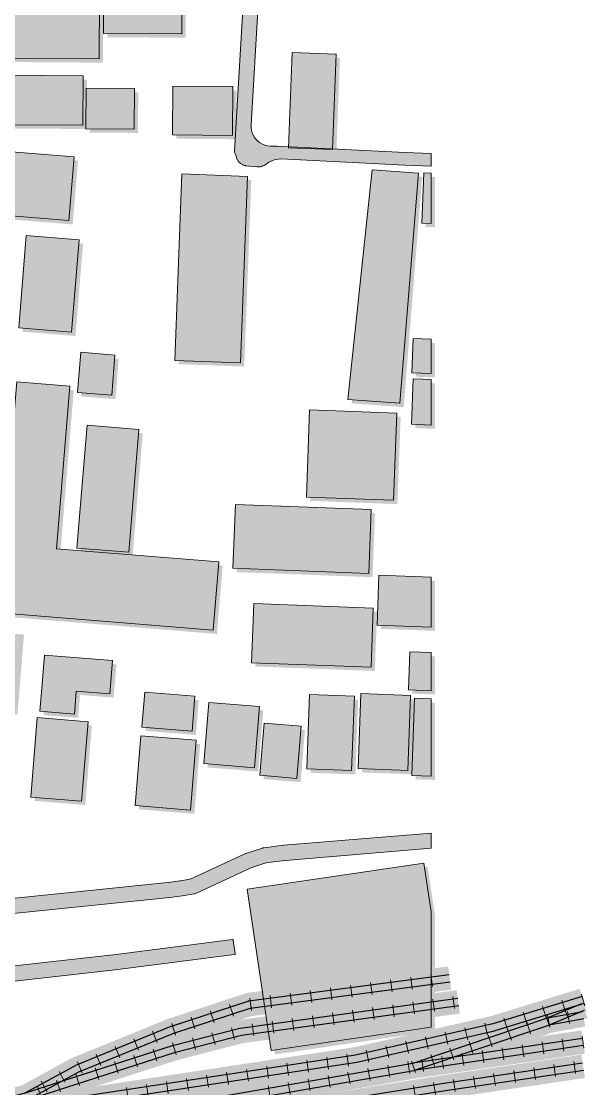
# Model space of a CAD drawing. Header units: metres. Extents: x 305909 to 307171, y 9156037 to 9156671.
# Drawn here: x 307059.1 to 307170.9, y 9156191.3 to 9156402 of the extents above; entities that cross this region are included whole.
import ezdxf

# ---------------------------------------------------------------- set-up
doc = ezdxf.new("R2010")
doc.units = ezdxf.units.M
for name, color, linetype, lineweight, true_color in [('B-BAYANGAN', 7, 'Continuous', 0, 0x76786c), ('J-PERKERASAN_JALAN', 7, 'Continuous', 9, 0x989896), ('K-BANGUNAN_LUAR_TAPAK', 7, 'Continuous', 9, 0xdedede), ('K-REL_BALAS', 7, 'Continuous', 0, 0xb0a89c), ('K-REL_BANTALAN', 7, 'Continuous', 9, 0x5a5a5a), ('K-REL_KA', 7, 'Continuous', 25, 0x282828)]:
    doc.layers.add(name, color=color, linetype=linetype, lineweight=lineweight, true_color=true_color)

msp = doc.modelspace()

# ---------------------------------------------------------------- hatches: boundary and pattern name
at = {"layer": 'B-BAYANGAN', "true_color": 0x76786c}
h = msp.add_hatch(color=8, dxfattribs=at)
h.dxf.hatch_style = 1
h.paths.add_polyline_path([(307091.6, 9156410.82), (307091.52, 9156398.79), (307076.07, 9156398.89), (307076.15, 9156410.92), (307091.6, 9156410.82)])
h = msp.add_hatch(color=8, dxfattribs=at)
h.dxf.hatch_style = 1
h.paths.add_polyline_path([(307075.28, 9156406.1), (307075.18, 9156393.87), (307057.44, 9156393.99), (307057.52, 9156406.22), (307075.28, 9156406.1)])
h = msp.add_hatch(color=8, dxfattribs=at)
h.dxf.hatch_style = 1
h.paths.add_polyline_path([(307121.99, 9156394.81), (307121.28, 9156375.98), (307112.57, 9156376.3), (307113.28, 9156395.13), (307121.99, 9156394.81)])
h = msp.add_hatch(color=8, dxfattribs=at)
h.dxf.hatch_style = 1
h.paths.add_polyline_path([(307072.05, 9156390.54), (307071.98, 9156380.77), (307056.93, 9156380.87), (307057, 9156390.63), (307072.05, 9156390.54)])
h = msp.add_hatch(color=8, dxfattribs=at)
h.dxf.hatch_style = 1
h.paths.add_polyline_path([(307101.58, 9156388.41), (307101.52, 9156378.75), (307089.72, 9156378.84), (307089.78, 9156388.48), (307101.58, 9156388.41)])
h = msp.add_hatch(color=8, dxfattribs=at)
h.dxf.hatch_style = 1
h.paths.add_polyline_path([(307082.18, 9156387.99), (307082.12, 9156380), (307072.57, 9156380.06), (307072.62, 9156388.05), (307082.18, 9156387.99)])
h = msp.add_hatch(color=8, dxfattribs=at)
h.dxf.hatch_style = 1
h.paths.add_polyline_path([(307058.93, 9156330.07), (307069.45, 9156329.22), (307066.8, 9156297.14), (307098.84, 9156294.54), (307097.72, 9156281.06), (307043.42, 9156285.48), (307043.73, 9156289.21), (307036.81, 9156289.78), (307043.98, 9156376.66), (307070.28, 9156374.52), (307069.24, 9156361.92), (307052.09, 9156363.31), (307046.76, 9156298.78), (307056.29, 9156298.01), (307058.93, 9156330.07)])
h = msp.add_hatch(color=8, dxfattribs=at)
h.dxf.hatch_style = 1
h.paths.add_polyline_path([(307138.23, 9156371.32), (307134.58, 9156325.85), (307124.3, 9156326.59), (307129.08, 9156371.94), (307138.23, 9156371.32)])
h = msp.add_hatch(color=8, dxfattribs=at)
h.dxf.hatch_style = 1
h.paths.add_polyline_path([(307104.5, 9156370.67), (307103.1, 9156333.86), (307090.17, 9156334.33), (307091.56, 9156371.15), (307104.5, 9156370.67)])
h = msp.add_hatch(color=8, dxfattribs=at)
h.dxf.hatch_style = 1
h.paths.add_polyline_path([(307140.75, 9156371.31), (307140.75, 9156361.38), (307138.9, 9156361.45), (307139.28, 9156371.36), (307140.75, 9156371.31)])
h = msp.add_hatch(color=8, dxfattribs=at)
h.dxf.hatch_style = 1
h.paths.add_polyline_path([(307071.29, 9156358.12), (307069.78, 9156339.89), (307059.32, 9156340.75), (307060.82, 9156358.97), (307071.29, 9156358.12)])
h = msp.add_hatch(color=8, dxfattribs=at)
h.dxf.hatch_style = 1
h.paths.add_polyline_path([(307140.75, 9156338.49), (307140.75, 9156331.71), (307136.94, 9156331.85), (307137.2, 9156338.62), (307140.75, 9156338.49)])
h = msp.add_hatch(color=8, dxfattribs=at)
h.dxf.hatch_style = 1
h.paths.add_polyline_path([(307078.33, 9156335.38), (307077.68, 9156327.43), (307070.91, 9156327.97), (307071.58, 9156335.93), (307078.33, 9156335.38)])
h = msp.add_hatch(color=8, dxfattribs=at)
h.dxf.hatch_style = 1
h.paths.add_polyline_path([(307140.75, 9156330.56), (307140.75, 9156321.56), (307136.89, 9156321.71), (307137.23, 9156330.69), (307140.75, 9156330.56)])
h = msp.add_hatch(color=8, dxfattribs=at)
h.dxf.hatch_style = 1
h.paths.add_polyline_path([(307133.98, 9156323.93), (307133.33, 9156306.7), (307116.11, 9156307.34), (307116.76, 9156324.58), (307133.98, 9156323.93)])
h = msp.add_hatch(color=8, dxfattribs=at)
h.dxf.hatch_style = 1
h.paths.add_polyline_path([(307083.06, 9156320.7), (307081.06, 9156296.43), (307070.81, 9156297.26), (307072.82, 9156321.53), (307083.06, 9156320.7)])
h = msp.add_hatch(color=8, dxfattribs=at)
h.dxf.hatch_style = 1
h.paths.add_polyline_path([(307128.91, 9156304.85), (307128.43, 9156292.27), (307101.63, 9156293.27), (307102.11, 9156305.84), (307128.91, 9156304.85)])
h = msp.add_hatch(color=8, dxfattribs=at)
h.dxf.hatch_style = 1
h.paths.add_polyline_path([(307140.75, 9156291.53), (307140.75, 9156281.67), (307130.06, 9156282.06), (307130.43, 9156291.92), (307140.75, 9156291.53)])
h = msp.add_hatch(color=8, dxfattribs=at)
h.dxf.hatch_style = 1
h.paths.add_polyline_path([(307129.32, 9156285.43), (307128.88, 9156273.75), (307105.29, 9156274.63), (307105.74, 9156286.31), (307129.32, 9156285.43)])
h = msp.add_hatch(color=8, dxfattribs=at)
h.dxf.hatch_style = 1
h.paths.add_polyline_path([(307043.16, 9156271), (307044.04, 9156281.72), (307052.15, 9156281.06), (307052.19, 9156281.53), (307059.63, 9156280.93), (307058.32, 9156265.17), (307050.88, 9156265.77), (307051.26, 9156270.34), (307043.16, 9156271)])
h = msp.add_hatch(color=8, dxfattribs=at)
h.dxf.hatch_style = 1
h.paths.add_polyline_path([(307140.75, 9156276.64), (307140.75, 9156269.1), (307136.28, 9156269.27), (307136.56, 9156276.8), (307140.75, 9156276.64)])
h = msp.add_hatch(color=8, dxfattribs=at)
h.dxf.hatch_style = 1
h.paths.add_polyline_path([(307077.87, 9156275.05), (307077.32, 9156268.48), (307070.69, 9156269.01), (307070.31, 9156264.48), (307063.5, 9156265.03), (307063.88, 9156269.57), (307064.42, 9156276.14), (307077.87, 9156275.05)])
h = msp.add_hatch(color=8, dxfattribs=at)
h.dxf.hatch_style = 1
h.paths.add_polyline_path([(307094.12, 9156267.99), (307093.55, 9156261.12), (307083.64, 9156261.92), (307084.21, 9156268.79), (307094.12, 9156267.99)])
h = msp.add_hatch(color=8, dxfattribs=at)
h.dxf.hatch_style = 1
h.paths.add_polyline_path([(307125.59, 9156268.01), (307125.03, 9156253.31), (307116.2, 9156253.64), (307116.76, 9156268.34), (307125.59, 9156268.01)])
h = msp.add_hatch(color=8, dxfattribs=at)
h.dxf.hatch_style = 1
h.paths.add_polyline_path([(307136.69, 9156268.16), (307136.13, 9156253.35), (307126.35, 9156253.71), (307126.9, 9156268.53), (307136.69, 9156268.16)])
h = msp.add_hatch(color=8, dxfattribs=at)
h.dxf.hatch_style = 1
h.paths.add_polyline_path([(307106.86, 9156265.97), (307105.87, 9156253.89), (307095.86, 9156254.7), (307096.86, 9156266.78), (307106.86, 9156265.97)])
h = msp.add_hatch(color=8, dxfattribs=at)
h.dxf.hatch_style = 1
h.paths.add_polyline_path([(307140.75, 9156267.49), (307140.75, 9156252.22), (307136.91, 9156252.36), (307137.49, 9156267.61), (307140.75, 9156267.49)])
h = msp.add_hatch(color=8, dxfattribs=at)
h.dxf.hatch_style = 1
h.paths.add_polyline_path([(307073.01, 9156262.97), (307071.72, 9156247.28), (307061.69, 9156248.09), (307062.99, 9156263.78), (307073.01, 9156262.97)])
h = msp.add_hatch(color=8, dxfattribs=at)
h.dxf.hatch_style = 1
h.paths.add_polyline_path([(307115.09, 9156262.11), (307114.24, 9156251.79), (307106.91, 9156252.39), (307107.76, 9156262.71), (307115.09, 9156262.11)])
h = msp.add_hatch(color=8, dxfattribs=at)
h.dxf.hatch_style = 1
h.paths.add_polyline_path([(307094.39, 9156259.3), (307093.25, 9156245.53), (307082.29, 9156246.42), (307083.43, 9156260.19), (307094.39, 9156259.3)])
h = msp.add_hatch(color=8, dxfattribs=at)
h.dxf.hatch_style = 1
h.paths.add_polyline_path([(307139.32, 9156235.06), (307140.75, 9156225.46), (307140.75, 9156202.67), (307109.17, 9156198.02), (307104.41, 9156229.92), (307139.32, 9156235.06)])
at = {"layer": 'J-PERKERASAN_JALAN', "true_color": 0xa8a8a6}
h = msp.add_hatch(color=253, dxfattribs=at)
h.dxf.hatch_style = 1
h.paths.add_polyline_path([(307005.41, 9156451.6), (307005.46, 9156451.6), (307005.47, 9156451.59), (307005.52, 9156451.59), (307106.21, 9156436), (307106.31, 9156435.99), (307140, 9156431.58), (307140, 9156429.06), (307111.76, 9156432.76), (307111.26, 9156432.79), (307110.75, 9156432.76), (307110.26, 9156432.67), (307109.78, 9156432.51), (307109.32, 9156432.3), (307108.89, 9156432.03), (307108.5, 9156431.71), (307108.16, 9156431.34), (307107.86, 9156430.93), (307107.62, 9156430.48), (307107.44, 9156430.01), (307107.31, 9156429.53), (307107.25, 9156429.02), (307104.47, 9156381.57), (307104.48, 9156381.05), (307104.55, 9156380.54), (307104.69, 9156380.04), (307104.89, 9156379.56), (307105.15, 9156379.11), (307105.47, 9156378.69), (307105.84, 9156378.33), (307106.25, 9156378.01), (307106.7, 9156377.75), (307107.19, 9156377.55), (307107.69, 9156377.42), (307108.2, 9156377.35), (307108.73, 9156377.35), (307109.32, 9156377.39), (307109.43, 9156377.39), (307109.46, 9156377.39), (307109.57, 9156377.39), (307134.9, 9156376.15), (307140, 9156375.9), (307140, 9156373.4), (307134.79, 9156373.65), (307134.78, 9156373.65), (307110.35, 9156374.85), (307109.84, 9156374.84), (307109.34, 9156374.77), (307108.85, 9156374.64), (307108.39, 9156374.44), (307107.95, 9156374.19), (307107.22, 9156373.71), (307107.14, 9156373.66), (307107.12, 9156373.65), (307107.03, 9156373.6), (307106.79, 9156373.47), (307106.72, 9156373.44), (307106.59, 9156373.38), (307106.48, 9156373.35), (307106.33, 9156373.32), (307106.26, 9156373.31), (307106.02, 9156373.29), (307105.94, 9156373.28), (307105.75, 9156373.28), (307105.66, 9156373.29), (307103.38, 9156373.52), (307103.31, 9156373.53), (307103.18, 9156373.56), (307103.07, 9156373.59), (307102.96, 9156373.63), (307102.84, 9156373.69), (307102.78, 9156373.73), (307102.39, 9156373.97), (307102.32, 9156374.01), (307102.21, 9156374.1), (307102.12, 9156374.17), (307102.04, 9156374.26), (307101.96, 9156374.37), (307101.92, 9156374.44), (307101.75, 9156374.7), (307101.71, 9156374.77), (307101.65, 9156374.89), (307101.6, 9156375.03), (307101.58, 9156375.1), (307101.5, 9156375.36), (307101.48, 9156375.47), (307101.27, 9156376.05), (307101.17, 9156376.3), (307101.17, 9156376.42), (307104.31, 9156430.11), (307104.3, 9156430.64), (307104.23, 9156431.17), (307104.08, 9156431.69), (307103.87, 9156432.18), (307103.59, 9156432.64), (307103.25, 9156433.06), (307102.86, 9156433.42), (307102.43, 9156433.74), (307101.95, 9156433.99), (307101.45, 9156434.18), (307100.93, 9156434.29), (307010.73, 9156448.25), (307010.2, 9156448.3), (307009.66, 9156448.27), (307009.14, 9156448.18), (307008.63, 9156448.01), (307008.15, 9156447.78), (307007.7, 9156447.49), (307007.3, 9156447.13), (307006.94, 9156446.73), (307006.65, 9156446.29), (307006.41, 9156445.81), (307006.25, 9156445.3), (307006.15, 9156444.77), (307002.9, 9156417.68), (307002.88, 9156417.55), (307000.65, 9156391.77), (307000.64, 9156391.3), (307000.66, 9156390.7), (307000.71, 9156390.22), (307000.81, 9156389.75), (307000.96, 9156389.21), (307001.15, 9156388.68), (307002.87, 9156384.78), (307002.9, 9156384.7), (307002.95, 9156384.54), (307002.98, 9156384.41), (307003.01, 9156384.25), (307003.01, 9156384.16), (307003.25, 9156379.09), (307003.25, 9156379.02), (307003.25, 9156378.79), (307003.25, 9156378.72), (307002.59, 9156355.22), (307002.59, 9156355.18), (307002.48, 9156348.44), (307002.5, 9156347.93), (307002.59, 9156347.42), (307002.75, 9156346.93), (307002.96, 9156346.46), (307003.24, 9156346.02), (307003.57, 9156345.62), (307003.95, 9156345.27), (307004.37, 9156344.97), (307004.83, 9156344.73), (307005.31, 9156344.55), (307005.81, 9156344.43), (307006.33, 9156344.38), (307016.31, 9156344.01), (307016.44, 9156344), (307016.44, 9156343.88), (307016.34, 9156341.14), (307016.33, 9156341.02), (307016.21, 9156341.01), (307006.43, 9156341.37), (307005.91, 9156341.36), (307005.38, 9156341.27), (307004.88, 9156341.12), (307004.39, 9156340.9), (307003.94, 9156340.62), (307003.54, 9156340.28), (307003.18, 9156339.89), (307002.87, 9156339.46), (307002.63, 9156338.99), (307002.45, 9156338.49), (307002.33, 9156337.97), (307002.29, 9156337.44), (307002.15, 9156329.47), (307002.15, 9156329.39), (307002.2, 9156307.18), (307002.2, 9156307.16), (307002.2, 9156307.12), (307002.14, 9156304.4), (307002.14, 9156304.32), (307002.13, 9156304.17), (307002.11, 9156304.09), (307001.77, 9156302.11), (306994.18, 9156259.57), (306994.12, 9156259.04), (306993.94, 9156255.01), (306993.97, 9156254.36), (306994.52, 9156249.7), (306994.54, 9156249.53), (306998.25, 9156226.6), (306998.36, 9156226.11), (306998.53, 9156225.63), (306998.76, 9156225.18), (306999.05, 9156224.77), (306999.38, 9156224.39), (306999.76, 9156224.06), (307000.18, 9156223.78), (307000.63, 9156223.55), (307001.1, 9156223.39), (307001.6, 9156223.28), (307002.1, 9156223.24), (307002.6, 9156223.25), (307088.03, 9156231.98), (307088.16, 9156231.99), (307090.36, 9156232.29), (307090.5, 9156232.31), (307092.02, 9156232.57), (307092.54, 9156232.69), (307093.05, 9156232.89), (307103.09, 9156237.59), (307103.21, 9156237.64), (307103.27, 9156237.66), (307103.39, 9156237.7), (307106.69, 9156238.77), (307106.78, 9156238.79), (307106.96, 9156238.83), (307107.05, 9156238.85), (307110.82, 9156239.32), (307110.86, 9156239.32), (307110.89, 9156239.32), (307110.93, 9156239.33), (307140, 9156241.75), (307140, 9156238.74), (307111.27, 9156236.35), (307111.1, 9156236.33), (307107.89, 9156235.93), (307107.16, 9156235.77), (307104.58, 9156234.93), (307104.11, 9156234.75), (307093.68, 9156229.87), (307093.6, 9156229.84), (307093.45, 9156229.78), (307093.3, 9156229.74), (307093.21, 9156229.72), (307090.92, 9156229.34), (307090.89, 9156229.33), (307090.87, 9156229.33), (307090.84, 9156229.33), (307088.49, 9156229.01), (307088.46, 9156229.01), (307088.44, 9156229.01), (307088.41, 9156229), (307003.27, 9156220.31), (307002.75, 9156220.22), (307002.25, 9156220.06), (307001.77, 9156219.84), (307001.33, 9156219.56), (307000.92, 9156219.23), (307000.57, 9156218.84), (307000.26, 9156218.41), (307000.02, 9156217.94), (306999.84, 9156217.45), (306999.73, 9156216.93), (306999.68, 9156216.41), (306999.7, 9156215.88), (306999.9, 9156214.17), (306999.98, 9156213.67), (307000.14, 9156213.19), (307000.35, 9156212.73), (307000.61, 9156212.3), (307000.93, 9156211.9), (307001.3, 9156211.55), (307001.71, 9156211.25), (307002.15, 9156211.01), (307002.62, 9156210.82), (307003.11, 9156210.69), (307003.62, 9156210.63), (307004.12, 9156210.63), (307011.62, 9156211.1), (307011.66, 9156211.1), (307031.53, 9156212.6), (307031.68, 9156212.61), (307077.24, 9156217.71), (307077.3, 9156217.72), (307100.8, 9156220.74), (307100.92, 9156220.75), (307100.94, 9156220.62), (307101.29, 9156217.91), (307101.3, 9156217.79), (307101.18, 9156217.76), (307077.65, 9156214.74), (307077.63, 9156214.74), (307031.93, 9156209.62), (307031.89, 9156209.62), (307031.87, 9156209.62), (307031.84, 9156209.61), (307011.86, 9156208.11), (307011.85, 9156208.11), (306999.17, 9156207.31), (306998.94, 9156207.3), (306988.17, 9156207.06), (306982.25, 9156206.92), (306982.16, 9156206.92), (306982.08, 9156206.92), (306976.44, 9156206.54), (306975.25, 9156206.46), (306974.99, 9156206.44), (306968.26, 9156205.55), (306968.25, 9156205.55), (306968.2, 9156205.54), (306955.38, 9156204.17), (306955.35, 9156204.17), (306955.33, 9156204.16), (306934.27, 9156201.59), (306934.19, 9156201.58), (306908.98, 9156197.96), (306908.91, 9156197.95), (306908.87, 9156197.95), (306908.81, 9156197.94), (306880.13, 9156195.85), (306879.61, 9156195.78), (306879.11, 9156195.64), (306878.64, 9156195.44), (306878.19, 9156195.18), (306877.78, 9156194.86), (306877.41, 9156194.5), (306877.1, 9156194.08), (306876.84, 9156193.64), (306876.64, 9156193.16), (306876.5, 9156192.66), (306876.43, 9156192.14), (306876.75, 9156196.67), (306876.76, 9156196.86), (306876.81, 9156202.95), (306876.84, 9156202.44), (306876.93, 9156201.94), (306877.09, 9156201.46), (306877.3, 9156201), (306877.57, 9156200.57), (306877.9, 9156200.18), (306878.27, 9156199.83), (306878.68, 9156199.53), (306879.13, 9156199.29), (306879.6, 9156199.11), (306880.09, 9156198.98), (306880.6, 9156198.92), (306881.1, 9156198.93), (306908.43, 9156200.92), (306908.71, 9156200.95), (306928.85, 9156203.84), (306929.37, 9156203.95), (306929.88, 9156204.14), (306930.35, 9156204.38), (306930.79, 9156204.69), (306931.19, 9156205.06), (306931.53, 9156205.47), (306931.81, 9156205.93), (306932.03, 9156206.42), (306932.18, 9156206.94), (306932.26, 9156207.47), (306932.27, 9156208.01), (306929.73, 9156257.04), (306929.73, 9156257.14), (306929.74, 9156257.32), (306929.76, 9156257.47), (306929.8, 9156257.62), (306929.86, 9156257.76), (306929.92, 9156257.9), (306930.02, 9156258.05), (306930.08, 9156258.13), (306931.56, 9156260.01), (306931.62, 9156260.08), (306931.74, 9156260.21), (306931.85, 9156260.31), (306931.98, 9156260.39), (306932.11, 9156260.46), (306932.25, 9156260.52), (306932.41, 9156260.58), (306932.51, 9156260.6), (306934.98, 9156261.11), (306935.06, 9156261.13), (306935.23, 9156261.15), (306935.32, 9156261.15), (306949.5, 9156261.58), (306949.88, 9156267.29), (306954.97, 9156266.95), (306954.3, 9156256.77), (306954.3, 9156256.73), (306954.3, 9156256.68), (306954.31, 9156256.63), (306954.32, 9156256.58), (306954.34, 9156256.54), (306954.36, 9156256.49), (306954.39, 9156256.45), (306954.42, 9156256.41), (306954.45, 9156256.38), (306954.49, 9156256.34), (306954.53, 9156256.32), (306954.58, 9156256.29), (306954.62, 9156256.27), (306954.67, 9156256.26), (306954.71, 9156256.25), (306954.76, 9156256.24), (306955.16, 9156256.22), (306955.15, 9156256.13), (306955.03, 9156256.13), (306949.3, 9156256.5), (306949.18, 9156256.52), (306949.18, 9156256.64), (306949.3, 9156258.57), (306936.77, 9156258.19), (306936.24, 9156258.14), (306935.72, 9156258.02), (306935.23, 9156257.83), (306934.76, 9156257.58), (306934.33, 9156257.27), (306933.95, 9156256.9), (306933.61, 9156256.49), (306933.34, 9156256.04), (306933.13, 9156255.55), (306932.98, 9156255.04), (306932.9, 9156254.52), (306932.89, 9156253.99), (306935.22, 9156209.04), (306935.28, 9156208.54), (306935.4, 9156208.05), (306935.58, 9156207.58), (306935.82, 9156207.13), (306936.11, 9156206.72), (306936.46, 9156206.35), (306936.84, 9156206.03), (306937.27, 9156205.75), (306937.72, 9156205.54), (306938.2, 9156205.38), (306938.7, 9156205.28), (306939.2, 9156205.25), (306939.7, 9156205.28), (306949.46, 9156206.47), (306950.06, 9156206.54), (306950.36, 9156206.58), (306955, 9156207.15), (306955.02, 9156207.15), (306960.7, 9156207.76), (306960.7, 9156207.76), (306960.43, 9156207.75), (306960.82, 9156207.77), (306961.24, 9156207.81), (306961.24, 9156207.81), (306967.83, 9156208.52), (306967.93, 9156208.53), (306974.74, 9156209.43), (306974.81, 9156209.44), (306974.84, 9156209.44), (306974.9, 9156209.45), (306976.46, 9156209.55), (306977.2, 9156209.6), (306982, 9156209.92), (306982.06, 9156209.92), (306987.57, 9156210.04), (306987.66, 9156210.05), (306987.88, 9156210.05), (306992.94, 9156210.16), (306993.45, 9156210.21), (306993.95, 9156210.32), (306994.43, 9156210.49), (306994.89, 9156210.72), (306995.31, 9156211), (306995.69, 9156211.34), (306996.03, 9156211.73), (306996.31, 9156212.15), (306996.54, 9156212.61), (306996.71, 9156213.09), (306996.81, 9156213.59), (306996.85, 9156214.1), (306996.83, 9156214.61), (306996.12, 9156220.94), (306996.09, 9156221.13), (306991.57, 9156249.15), (306991.56, 9156249.19), (306991.56, 9156249.21), (306991.55, 9156249.25), (306990.94, 9156254.41), (306990.93, 9156254.49), (306990.93, 9156254.65), (306990.93, 9156254.73), (306991.14, 9156259.47), (306991.15, 9156259.6), (306991.15, 9156259.67), (306991.17, 9156259.8), (306998.81, 9156302.62), (306998.81, 9156302.63), (306999.09, 9156304.23), (306999.15, 9156304.84), (306999.2, 9156307.13), (306999.2, 9156307.22), (306999.15, 9156329.42), (306999.15, 9156329.45), (306999.38, 9156343.1), (306999.5, 9156349.88), (306999.47, 9156350.4), (306999.38, 9156350.9), (306999.23, 9156351.4), (306999.01, 9156351.86), (306998.74, 9156352.3), (306998.41, 9156352.7), (306998.03, 9156353.05), (306997.61, 9156353.35), (306997.15, 9156353.59), (306996.67, 9156353.77), (306996.17, 9156353.89), (306995.66, 9156353.95), (306962.67, 9156355.25), (306962.87, 9156358.24), (306995.59, 9156356.95), (306996.12, 9156356.96), (306996.64, 9156357.05), (306997.14, 9156357.2), (306997.62, 9156357.41), (306998.07, 9156357.69), (306998.48, 9156358.03), (306998.84, 9156358.41), (306999.15, 9156358.84), (306999.39, 9156359.3), (306999.58, 9156359.8), (306999.7, 9156360.31), (306999.75, 9156360.84), (307000.25, 9156378.73), (307000.25, 9156379.03), (307000.06, 9156383.04), (307000.01, 9156383.53), (306999.9, 9156384.01), (306999.73, 9156384.47), (306998.28, 9156387.76), (306998.22, 9156387.89), (306998.2, 9156387.96), (306998.16, 9156388.09), (306997.75, 9156389.52), (306997.73, 9156389.64), (306997.69, 9156389.88), (306997.68, 9156390), (306997.63, 9156391.47), (306997.63, 9156391.59), (306997.64, 9156391.65), (306997.64, 9156391.77), (306999.9, 9156417.88), (306999.91, 9156417.91), (306999.91, 9156417.93), (306999.91, 9156417.96), (307003.18, 9156445.25), (307003.21, 9156445.77), (307003.17, 9156446.3), (307003.06, 9156446.82), (307002.88, 9156447.31), (307002.64, 9156447.78), (307002.34, 9156448.22), (307001.98, 9156448.61), (307001.58, 9156448.95), (307001.13, 9156449.23), (307000.66, 9156449.45), (307000.15, 9156449.61), (306999.63, 9156449.7), (306972.51, 9156452.58), (306971.98, 9156452.6), (306971.46, 9156452.56), (306970.94, 9156452.44), (306970.45, 9156452.25), (306969.98, 9156452.01), (306969.55, 9156451.7), (306969.17, 9156451.34), (306968.83, 9156450.93), (306968.55, 9156450.48), (306968.34, 9156450), (306968.19, 9156449.49), (306968.1, 9156448.97), (306963.02, 9156393.62), (306962.96, 9156392.98), (306962.94, 9156392.86), (306962.71, 9156392.81), (306962.65, 9156392.8), (306962.15, 9156392.64), (306961.66, 9156392.42), (306961.58, 9156392.37), (306961.39, 9156392.26), (306961.26, 9156392.27), (306899.53, 9156397.82), (306887.33, 9156399.57), (306887.28, 9156399.57), (306887.24, 9156399.57), (306887.19, 9156399.57), (306887.14, 9156399.56), (306887.09, 9156399.55), (306887.05, 9156399.53), (306887.01, 9156399.51), (306886.97, 9156399.48), (306886.93, 9156399.45), (306886.89, 9156399.41), (306886.86, 9156399.38), (306886.84, 9156399.34), (306886.81, 9156399.29), (306886.79, 9156399.25), (306886.78, 9156399.2), (306886.77, 9156399.16), (306886.76, 9156399.11), (306885.85, 9156385.24), (306885.38, 9156384.87), (306884.88, 9156384.39), (306884.44, 9156383.86), (306884.05, 9156383.3), (306883.71, 9156382.7), (306883.44, 9156382.07), (306883.23, 9156381.41), (306883.09, 9156380.74), (306883.01, 9156380.06), (306884.35, 9156400.69), (306884.99, 9156406.25), (306884.96, 9156405.72), (306885.01, 9156405.19), (306885.12, 9156404.67), (306885.31, 9156404.17), (306885.55, 9156403.7), (306885.86, 9156403.27), (306886.22, 9156402.88), (306886.55, 9156402.61), (306887.68, 9156402.44), (306888.92, 9156402.13), (306890.12, 9156401.7), (306890.19, 9156401.67), (306956.19, 9156395.73), (306956.72, 9156395.72), (306957.24, 9156395.78), (306957.74, 9156395.9), (306958.23, 9156396.09), (306958.69, 9156396.34), (306959.11, 9156396.65), (306959.49, 9156397.01), (306959.82, 9156397.41), (306960.09, 9156397.86), (306960.31, 9156398.34), (306960.45, 9156398.84), (306960.54, 9156399.35), (306965.12, 9156449.27), (306965.13, 9156449.8), (306965.08, 9156450.32), (306964.95, 9156450.83), (306964.76, 9156451.32), (306964.51, 9156451.79), (306964.2, 9156452.21), (306963.83, 9156452.59), (306963.42, 9156452.92), (306962.97, 9156453.19), (306962.49, 9156453.4), (306961.98, 9156453.55), (306961.46, 9156453.62), (306894.95, 9156459.1), (306894.43, 9156459.11), (306893.93, 9156459.05), (306893.43, 9156458.93), (306892.95, 9156458.75), (306892.5, 9156458.51), (306892.08, 9156458.21), (306891.71, 9156457.86), (306891.38, 9156457.46), (306891.11, 9156457.03), (306890.89, 9156456.56), (306890.74, 9156456.07), (306890.64, 9156455.57), (306891.22, 9156460.57), (306891.24, 9156460.85), (306891.34, 9156465.67), (306891.36, 9156465.17), (306891.44, 9156464.68), (306891.59, 9156464.19), (306891.79, 9156463.74), (306892.05, 9156463.31), (306892.36, 9156462.91), (306892.72, 9156462.56), (306893.13, 9156462.26), (306893.56, 9156462.01), (306894.02, 9156461.81), (306894.51, 9156461.68), (306895.01, 9156461.6), (306967.19, 9156455.66), (306967.2, 9156455.66), (306967.25, 9156455.66), (307005.41, 9156451.6)])
at = {"layer": 'K-BANGUNAN_LUAR_TAPAK', "true_color": 0xececea}
h = msp.add_hatch(color=7, dxfattribs=at)
h.dxf.hatch_style = 1
h.paths.add_polyline_path([(307090.85, 9156411.57), (307090.77, 9156399.54), (307075.32, 9156399.64), (307075.4, 9156411.67), (307090.85, 9156411.57)])
h = msp.add_hatch(color=7, dxfattribs=at)
h.dxf.hatch_style = 1
h.paths.add_polyline_path([(307074.53, 9156406.85), (307074.43, 9156394.62), (307056.69, 9156394.74), (307056.77, 9156406.97), (307074.53, 9156406.85)])
h = msp.add_hatch(color=7, dxfattribs=at)
h.dxf.hatch_style = 1
h.paths.add_polyline_path([(307121.24, 9156395.56), (307120.53, 9156376.73), (307111.82, 9156377.05), (307112.53, 9156395.88), (307121.24, 9156395.56)])
h = msp.add_hatch(color=7, dxfattribs=at)
h.dxf.hatch_style = 1
h.paths.add_polyline_path([(307071.3, 9156391.29), (307071.23, 9156381.52), (307056.18, 9156381.62), (307056.25, 9156391.38), (307071.3, 9156391.29)])
h = msp.add_hatch(color=7, dxfattribs=at)
h.dxf.hatch_style = 1
h.paths.add_polyline_path([(307081.43, 9156388.74), (307081.37, 9156380.75), (307071.82, 9156380.81), (307071.87, 9156388.8), (307081.43, 9156388.74)])
h = msp.add_hatch(color=7, dxfattribs=at)
h.dxf.hatch_style = 1
h.paths.add_polyline_path([(307100.83, 9156389.16), (307100.77, 9156379.5), (307088.97, 9156379.59), (307089.03, 9156389.23), (307100.83, 9156389.16)])
h = msp.add_hatch(color=7, dxfattribs=at)
h.dxf.hatch_style = 1
h.paths.add_polyline_path([(307058.18, 9156330.82), (307068.7, 9156329.97), (307066.05, 9156297.89), (307098.09, 9156295.29), (307096.97, 9156281.81), (307042.67, 9156286.23), (307042.98, 9156289.96), (307036.06, 9156290.53), (307043.23, 9156377.41), (307069.53, 9156375.27), (307068.49, 9156362.67), (307051.34, 9156364.06), (307046.01, 9156299.53), (307055.54, 9156298.76), (307058.18, 9156330.82)])
h = msp.add_hatch(color=7, dxfattribs=at)
h.dxf.hatch_style = 1
h.paths.add_polyline_path([(307103.75, 9156371.42), (307102.35, 9156334.61), (307089.42, 9156335.08), (307090.81, 9156371.9), (307103.75, 9156371.42)])
h = msp.add_hatch(color=7, dxfattribs=at)
h.dxf.hatch_style = 1
h.paths.add_polyline_path([(307137.48, 9156372.07), (307133.83, 9156326.6), (307123.55, 9156327.34), (307128.33, 9156372.69), (307137.48, 9156372.07)])
h = msp.add_hatch(color=7, dxfattribs=at)
h.dxf.hatch_style = 1
h.paths.add_polyline_path([(307140, 9156372.06), (307140, 9156362.13), (307138.15, 9156362.2), (307138.53, 9156372.11), (307140, 9156372.06)])
h = msp.add_hatch(color=7, dxfattribs=at)
h.dxf.hatch_style = 1
h.paths.add_polyline_path([(307070.54, 9156358.87), (307069.03, 9156340.64), (307058.57, 9156341.5), (307060.07, 9156359.72), (307070.54, 9156358.87)])
h = msp.add_hatch(color=7, dxfattribs=at)
h.dxf.hatch_style = 1
h.paths.add_polyline_path([(307140, 9156339.24), (307140, 9156332.46), (307136.19, 9156332.6), (307136.45, 9156339.37), (307140, 9156339.24)])
h = msp.add_hatch(color=7, dxfattribs=at)
h.dxf.hatch_style = 1
h.paths.add_polyline_path([(307077.58, 9156336.13), (307076.93, 9156328.18), (307070.16, 9156328.72), (307070.83, 9156336.68), (307077.58, 9156336.13)])
h = msp.add_hatch(color=7, dxfattribs=at)
h.dxf.hatch_style = 1
h.paths.add_polyline_path([(307140, 9156331.31), (307140, 9156322.31), (307136.14, 9156322.46), (307136.48, 9156331.44), (307140, 9156331.31)])
h = msp.add_hatch(color=7, dxfattribs=at)
h.dxf.hatch_style = 1
h.paths.add_polyline_path([(307133.23, 9156324.68), (307132.58, 9156307.45), (307115.36, 9156308.09), (307116.01, 9156325.33), (307133.23, 9156324.68)])
h = msp.add_hatch(color=7, dxfattribs=at)
h.dxf.hatch_style = 1
h.paths.add_polyline_path([(307082.31, 9156321.45), (307080.31, 9156297.18), (307070.06, 9156298.01), (307072.07, 9156322.28), (307082.31, 9156321.45)])
h = msp.add_hatch(color=7, dxfattribs=at)
h.dxf.hatch_style = 1
h.paths.add_polyline_path([(307128.16, 9156305.6), (307127.68, 9156293.02), (307100.88, 9156294.02), (307101.36, 9156306.59), (307128.16, 9156305.6)])
h = msp.add_hatch(color=7, dxfattribs=at)
h.dxf.hatch_style = 1
h.paths.add_polyline_path([(307140, 9156292.28), (307140, 9156282.42), (307129.31, 9156282.81), (307129.68, 9156292.67), (307140, 9156292.28)])
h = msp.add_hatch(color=7, dxfattribs=at)
h.dxf.hatch_style = 1
h.paths.add_polyline_path([(307128.57, 9156286.18), (307128.13, 9156274.5), (307104.54, 9156275.38), (307104.99, 9156287.06), (307128.57, 9156286.18)])
h = msp.add_hatch(color=7, dxfattribs=at)
h.dxf.hatch_style = 1
h.paths.add_polyline_path([(307077.12, 9156275.8), (307076.57, 9156269.23), (307069.94, 9156269.76), (307069.56, 9156265.23), (307062.75, 9156265.78), (307063.13, 9156270.32), (307063.67, 9156276.89), (307077.12, 9156275.8)])
h = msp.add_hatch(color=7, dxfattribs=at)
h.dxf.hatch_style = 1
h.paths.add_polyline_path([(307140, 9156277.39), (307140, 9156269.85), (307135.53, 9156270.02), (307135.81, 9156277.55), (307140, 9156277.39)])
h = msp.add_hatch(color=7, dxfattribs=at)
h.dxf.hatch_style = 1
h.paths.add_polyline_path([(307093.37, 9156268.74), (307092.8, 9156261.87), (307082.89, 9156262.67), (307083.46, 9156269.54), (307093.37, 9156268.74)])
h = msp.add_hatch(color=7, dxfattribs=at)
h.dxf.hatch_style = 1
h.paths.add_polyline_path([(307124.84, 9156268.76), (307124.28, 9156254.06), (307115.45, 9156254.39), (307116.01, 9156269.09), (307124.84, 9156268.76)])
h = msp.add_hatch(color=7, dxfattribs=at)
h.dxf.hatch_style = 1
h.paths.add_polyline_path([(307135.94, 9156268.91), (307135.38, 9156254.1), (307125.6, 9156254.46), (307126.15, 9156269.28), (307135.94, 9156268.91)])
h = msp.add_hatch(color=7, dxfattribs=at)
h.dxf.hatch_style = 1
h.paths.add_polyline_path([(307140, 9156268.24), (307140, 9156252.97), (307136.16, 9156253.11), (307136.74, 9156268.36), (307140, 9156268.24)])
h = msp.add_hatch(color=7, dxfattribs=at)
h.dxf.hatch_style = 1
h.paths.add_polyline_path([(307106.11, 9156266.72), (307105.12, 9156254.64), (307095.11, 9156255.45), (307096.11, 9156267.53), (307106.11, 9156266.72)])
h = msp.add_hatch(color=7, dxfattribs=at)
h.dxf.hatch_style = 1
h.paths.add_polyline_path([(307072.26, 9156263.72), (307070.97, 9156248.03), (307060.94, 9156248.84), (307062.24, 9156264.53), (307072.26, 9156263.72)])
h = msp.add_hatch(color=7, dxfattribs=at)
h.dxf.hatch_style = 1
h.paths.add_polyline_path([(307114.34, 9156262.86), (307113.49, 9156252.54), (307106.16, 9156253.14), (307107.01, 9156263.46), (307114.34, 9156262.86)])
h = msp.add_hatch(color=7, dxfattribs=at)
h.dxf.hatch_style = 1
h.paths.add_polyline_path([(307093.64, 9156260.05), (307092.5, 9156246.28), (307081.54, 9156247.17), (307082.68, 9156260.94), (307093.64, 9156260.05)])
h = msp.add_hatch(color=7, dxfattribs=at)
h.dxf.hatch_style = 1
h.paths.add_polyline_path([(307138.57, 9156235.81), (307140, 9156226.21), (307140, 9156203.42), (307108.42, 9156198.77), (307103.66, 9156230.67), (307138.57, 9156235.81)])
at = {"layer": 'K-REL_BALAS', "true_color": 0xbeb8ae}
h = msp.add_hatch(color=9, dxfattribs=at)
h.dxf.hatch_style = 1
h.paths.add_polyline_path([(307026.49, 9156184.4), (307036.79, 9156186.12), (307059.23, 9156191.93), (307069.02, 9156197.28), (307069.1, 9156197.32), (307069.17, 9156197.35), (307069.26, 9156197.39), (307088.09, 9156205.06), (307088.15, 9156205.08), (307088.19, 9156205.1), (307088.25, 9156205.12), (307103.35, 9156210.08), (307103.43, 9156210.1), (307103.49, 9156210.12), (307103.64, 9156210.15), (307103.7, 9156210.16), (307103.77, 9156210.18), (307143.36, 9156215.4), (307143.55, 9156213.97), (307143.62, 9156213.38), (307143.78, 9156212.23), (307143.96, 9156210.8), (307104.6, 9156205.6), (307102.32, 9156204.86), (307145.04, 9156210.71), (307145.24, 9156209.28), (307145.36, 9156208.41), (307145.48, 9156207.54), (307145.67, 9156206.11), (307102.86, 9156200.25), (307089.99, 9156196.94), (307073.76, 9156191.72), (307124.77, 9156199.44), (307151.78, 9156205.59), (307169.32, 9156210.97), (307169.74, 9156209.6), (307170.26, 9156207.91), (307170.68, 9156206.54), (307170.4, 9156206.45), (307170.89, 9156205.28), (307170.26, 9156205.01), (307170.16, 9156204.97), (307170.16, 9156204.96), (307170.42, 9156203.54), (307163.78, 9156202.32), (307161.58, 9156201.58), (307169.66, 9156202.76), (307170.13, 9156199.6), (307170.13, 9156199.6), (307170.34, 9156198.17), (307136.87, 9156193.28), (307119.72, 9156190.31), (307141.88, 9156193.85), (307141.89, 9156193.85), (307141.9, 9156193.86), (307141.91, 9156193.86), (307169.66, 9156197.96), (307169.87, 9156196.54), (307170.13, 9156194.79), (307170.34, 9156193.37), (307142.6, 9156189.27), (307026.49, 9156170.71), (307026.49, 9156179.63), (307034.62, 9156180.96), (307034.62, 9156180.96), (307034.63, 9156180.96), (307034.63, 9156180.96), (307048.89, 9156183.26), (307037.64, 9156181.56), (307026.49, 9156179.7), (307026.49, 9156184.4)])

# ---------------------------------------------------------------- linework, layer by layer
at = {"layer": 'J-PERKERASAN_JALAN', "color": 8, "lineweight": 13, "true_color": 0x787876}
for points in [[(307107.25, 9156429.02), (307104.47, 9156381.57), (307104.48, 9156381.05), (307104.55, 9156380.54), (307104.69, 9156380.04), (307104.89, 9156379.56), (307105.15, 9156379.11), (307105.47, 9156378.69), (307105.84, 9156378.33), (307106.25, 9156378.01), (307106.7, 9156377.75), (307107.19, 9156377.55), (307107.69, 9156377.42), (307108.2, 9156377.35), (307108.73, 9156377.35), (307109.32, 9156377.39), (307109.43, 9156377.39), (307109.46, 9156377.39), (307109.57, 9156377.39), (307134.9, 9156376.15), (307140, 9156375.9), (307140, 9156373.4), (307134.79, 9156373.65), (307134.78, 9156373.65), (307110.35, 9156374.85), (307109.84, 9156374.84), (307109.34, 9156374.77), (307108.85, 9156374.64), (307108.39, 9156374.44), (307107.95, 9156374.19), (307107.22, 9156373.71), (307107.14, 9156373.66), (307107.12, 9156373.65), (307107.03, 9156373.6), (307106.79, 9156373.47), (307106.72, 9156373.44), (307106.59, 9156373.38), (307106.48, 9156373.35), (307106.33, 9156373.32), (307106.26, 9156373.31), (307106.02, 9156373.29), (307105.94, 9156373.28), (307105.75, 9156373.28), (307105.66, 9156373.29), (307103.38, 9156373.52), (307103.31, 9156373.53), (307103.18, 9156373.56), (307103.07, 9156373.59), (307102.96, 9156373.63), (307102.84, 9156373.69), (307102.78, 9156373.73), (307102.39, 9156373.97), (307102.32, 9156374.01), (307102.21, 9156374.1), (307102.12, 9156374.17), (307102.04, 9156374.26), (307101.96, 9156374.37), (307101.92, 9156374.44), (307101.75, 9156374.7), (307101.71, 9156374.77), (307101.65, 9156374.89), (307101.6, 9156375.03), (307101.58, 9156375.1), (307101.5, 9156375.36), (307101.48, 9156375.47), (307101.27, 9156376.05), (307101.17, 9156376.3), (307101.17, 9156376.42), (307104.31, 9156430.11)], [(307002.6, 9156223.25), (307088.03, 9156231.98), (307088.16, 9156231.99), (307090.36, 9156232.29), (307090.5, 9156232.31), (307092.02, 9156232.57), (307092.54, 9156232.69), (307093.05, 9156232.89), (307103.09, 9156237.59), (307103.21, 9156237.64), (307103.27, 9156237.66), (307103.39, 9156237.7), (307106.69, 9156238.77), (307106.78, 9156238.79), (307106.96, 9156238.83), (307107.05, 9156238.85), (307110.82, 9156239.32), (307110.86, 9156239.32), (307110.89, 9156239.32), (307110.93, 9156239.33), (307140, 9156241.75), (307140, 9156238.74), (307111.27, 9156236.35), (307111.1, 9156236.33), (307107.89, 9156235.93), (307107.16, 9156235.77), (307104.58, 9156234.93), (307104.11, 9156234.75), (307093.68, 9156229.87), (307093.6, 9156229.84), (307093.45, 9156229.78), (307093.3, 9156229.74), (307093.21, 9156229.72), (307090.92, 9156229.34), (307090.89, 9156229.33), (307090.87, 9156229.33), (307090.84, 9156229.33), (307088.49, 9156229.01), (307088.46, 9156229.01), (307088.44, 9156229.01), (307088.41, 9156229), (307003.27, 9156220.31)], [(307031.68, 9156212.61), (307077.24, 9156217.71), (307077.3, 9156217.72), (307100.8, 9156220.74), (307100.92, 9156220.75), (307100.94, 9156220.62), (307101.29, 9156217.91), (307101.3, 9156217.79), (307101.18, 9156217.76), (307077.65, 9156214.74), (307077.63, 9156214.74), (307031.93, 9156209.62)]]:
    msp.add_lwpolyline(points, dxfattribs=at)
at = {"layer": 'K-BANGUNAN_LUAR_TAPAK', "color": 253, "lineweight": 9, "true_color": 0xb0b0ae}
for points in [[(307090.85, 9156411.57), (307090.77, 9156399.54), (307075.32, 9156399.64), (307075.4, 9156411.67), (307090.85, 9156411.57)], [(307074.53, 9156406.85), (307074.43, 9156394.62), (307056.69, 9156394.74), (307056.77, 9156406.97), (307074.53, 9156406.85)], [(307121.24, 9156395.56), (307120.53, 9156376.73), (307111.82, 9156377.05), (307112.53, 9156395.88), (307121.24, 9156395.56)], [(307071.3, 9156391.29), (307071.23, 9156381.52), (307056.18, 9156381.62), (307056.25, 9156391.38), (307071.3, 9156391.29)], [(307081.43, 9156388.74), (307081.37, 9156380.75), (307071.82, 9156380.81), (307071.87, 9156388.8), (307081.43, 9156388.74)], [(307100.83, 9156389.16), (307100.77, 9156379.5), (307088.97, 9156379.59), (307089.03, 9156389.23), (307100.83, 9156389.16)], [(307058.18, 9156330.82), (307068.7, 9156329.97), (307066.05, 9156297.89), (307098.09, 9156295.29), (307096.97, 9156281.81), (307042.67, 9156286.23), (307042.98, 9156289.96), (307036.06, 9156290.53), (307043.23, 9156377.41), (307069.53, 9156375.27), (307068.49, 9156362.67), (307051.34, 9156364.06), (307046.01, 9156299.53), (307055.54, 9156298.76), (307058.18, 9156330.82)], [(307103.75, 9156371.42), (307102.35, 9156334.61), (307089.42, 9156335.08), (307090.81, 9156371.9), (307103.75, 9156371.42)], [(307137.48, 9156372.07), (307133.83, 9156326.6), (307123.55, 9156327.34), (307128.33, 9156372.69), (307137.48, 9156372.07)], [(307140, 9156372.06), (307140, 9156362.13), (307138.15, 9156362.2), (307138.53, 9156372.11), (307140, 9156372.06)], [(307070.54, 9156358.87), (307069.03, 9156340.64), (307058.57, 9156341.5), (307060.07, 9156359.72), (307070.54, 9156358.87)], [(307140, 9156339.24), (307140, 9156332.46), (307136.19, 9156332.6), (307136.45, 9156339.37), (307140, 9156339.24)], [(307077.58, 9156336.13), (307076.93, 9156328.18), (307070.16, 9156328.72), (307070.83, 9156336.68), (307077.58, 9156336.13)], [(307140, 9156331.31), (307140, 9156322.31), (307136.14, 9156322.46), (307136.48, 9156331.44), (307140, 9156331.31)], [(307133.23, 9156324.68), (307132.58, 9156307.45), (307115.36, 9156308.09), (307116.01, 9156325.33), (307133.23, 9156324.68)], [(307082.31, 9156321.45), (307080.31, 9156297.18), (307070.06, 9156298.01), (307072.07, 9156322.28), (307082.31, 9156321.45)], [(307128.16, 9156305.6), (307127.68, 9156293.02), (307100.88, 9156294.02), (307101.36, 9156306.59), (307128.16, 9156305.6)], [(307140, 9156292.28), (307140, 9156282.42), (307129.31, 9156282.81), (307129.68, 9156292.67), (307140, 9156292.28)], [(307128.57, 9156286.18), (307128.13, 9156274.5), (307104.54, 9156275.38), (307104.99, 9156287.06), (307128.57, 9156286.18)], [(307077.12, 9156275.8), (307076.57, 9156269.23), (307069.94, 9156269.76), (307069.56, 9156265.23), (307062.75, 9156265.78), (307063.13, 9156270.32), (307063.67, 9156276.89), (307077.12, 9156275.8)], [(307140, 9156277.39), (307140, 9156269.85), (307135.53, 9156270.02), (307135.81, 9156277.55), (307140, 9156277.39)], [(307093.37, 9156268.74), (307092.8, 9156261.87), (307082.89, 9156262.67), (307083.46, 9156269.54), (307093.37, 9156268.74)], [(307124.84, 9156268.76), (307124.28, 9156254.06), (307115.45, 9156254.39), (307116.01, 9156269.09), (307124.84, 9156268.76)], [(307135.94, 9156268.91), (307135.38, 9156254.1), (307125.6, 9156254.46), (307126.15, 9156269.28), (307135.94, 9156268.91)], [(307140, 9156268.24), (307140, 9156252.97), (307136.16, 9156253.11), (307136.74, 9156268.36), (307140, 9156268.24)], [(307106.11, 9156266.72), (307105.12, 9156254.64), (307095.11, 9156255.45), (307096.11, 9156267.53), (307106.11, 9156266.72)], [(307072.26, 9156263.72), (307070.97, 9156248.03), (307060.94, 9156248.84), (307062.24, 9156264.53), (307072.26, 9156263.72)], [(307114.34, 9156262.86), (307113.49, 9156252.54), (307106.16, 9156253.14), (307107.01, 9156263.46), (307114.34, 9156262.86)], [(307093.64, 9156260.05), (307092.5, 9156246.28), (307081.54, 9156247.17), (307082.68, 9156260.94), (307093.64, 9156260.05)], [(307138.57, 9156235.81), (307140, 9156226.21), (307140, 9156203.42), (307108.42, 9156198.77), (307103.66, 9156230.67), (307138.57, 9156235.81)]]:
    msp.add_lwpolyline(points, close=True, dxfattribs=at)
at = {"layer": 'K-REL_BANTALAN'}
for points in [[(307140.24, 9156211.44), (307139.92, 9156213.82)], [(307124.38, 9156209.34), (307124.06, 9156211.72)], [(307128.34, 9156209.87), (307128.03, 9156212.25)], [(307132.31, 9156210.39), (307131.99, 9156212.77)], [(307136.27, 9156210.92), (307135.96, 9156213.29)], [(307108.51, 9156207.25), (307108.2, 9156209.63)], [(307112.48, 9156207.77), (307112.17, 9156210.15)], [(307116.45, 9156208.3), (307116.13, 9156210.68)], [(307120.41, 9156208.82), (307120.1, 9156211.2)], [(307144.62, 9156207.1), (307144.3, 9156209.47)], [(307169.65, 9156209.9), (307170.35, 9156207.61)], [(307100.95, 9156205.59), (307100.2, 9156207.87)], [(307104.55, 9156206.73), (307104.23, 9156209.11)], [(307128.77, 9156204.92), (307128.45, 9156207.3)], [(307132.73, 9156205.47), (307132.41, 9156207.85)], [(307136.7, 9156206.01), (307136.37, 9156208.39)], [(307140.66, 9156206.55), (307140.33, 9156208.93)], [(307162, 9156207.56), (307162.7, 9156205.26)], [(307165.82, 9156208.73), (307166.53, 9156206.44)], [(307093.35, 9156203.09), (307092.6, 9156205.37)], [(307097.15, 9156204.34), (307096.4, 9156206.62)], [(307112.92, 9156202.75), (307112.59, 9156205.13)], [(307116.88, 9156203.3), (307116.56, 9156205.67)], [(307120.84, 9156203.84), (307120.52, 9156206.22)], [(307124.81, 9156204.38), (307124.48, 9156206.76)], [(307154.35, 9156205.21), (307155.06, 9156202.92)], [(307158.18, 9156206.38), (307158.88, 9156204.09)], [(307163.42, 9156203.39), (307162.65, 9156205.66)], [(307163.41, 9156203.4), (307162.98, 9156205.76)], [(307167.19, 9156204.95), (307166.27, 9156207.16)], [(307167.34, 9156204.12), (307166.91, 9156206.48)], [(307089.55, 9156201.84), (307088.8, 9156204.12)], [(307101.2, 9156200.98), (307100.6, 9156203.3)], [(307104.99, 9156201.67), (307104.67, 9156204.05)], [(307108.96, 9156202.21), (307108.63, 9156204.59)], [(307146.68, 9156203.28), (307147.22, 9156200.94)], [(307150.58, 9156204.17), (307151.12, 9156201.83)], [(307155.84, 9156200.83), (307155.07, 9156203.1)], [(307159.63, 9156202.11), (307158.86, 9156204.38)], [(307082.22, 9156198.87), (307081.31, 9156201.09)], [(307085.92, 9156200.38), (307085.01, 9156202.6)], [(307093.45, 9156198.98), (307092.86, 9156201.31)], [(307097.33, 9156199.98), (307096.73, 9156202.3)], [(307138.88, 9156201.5), (307139.42, 9156199.16)], [(307142.78, 9156202.39), (307143.32, 9156200.05)], [(307152.05, 9156199.55), (307151.28, 9156201.82)], [(307165.87, 9156201.08), (307166.22, 9156198.7)], [(307169.83, 9156201.66), (307170.17, 9156199.28)], [(307078.51, 9156197.36), (307077.61, 9156199.58)], [(307085.84, 9156196.78), (307085.11, 9156199.06)], [(307089.63, 9156198), (307088.93, 9156200.29)], [(307127.18, 9156198.84), (307127.72, 9156196.5)], [(307131.08, 9156199.73), (307131.62, 9156197.39)], [(307134.98, 9156200.62), (307135.52, 9156198.28)], [(307144.47, 9156196.99), (307143.7, 9156199.27)], [(307148.26, 9156198.27), (307147.49, 9156200.55)], [(307153.99, 9156199.34), (307154.34, 9156196.97)], [(307157.95, 9156199.92), (307158.3, 9156197.55)], [(307161.91, 9156200.5), (307162.26, 9156198.13)], [(307074.81, 9156195.85), (307073.9, 9156198.07)], [(307082.03, 9156195.55), (307081.3, 9156197.84)], [(307115.44, 9156196.89), (307115.8, 9156194.52)], [(307119.39, 9156197.49), (307119.75, 9156195.12)], [(307123.35, 9156198.09), (307123.71, 9156195.72)], [(307136.89, 9156194.44), (307136.12, 9156196.71)], [(307138.16, 9156197.03), (307138.51, 9156194.66)], [(307140.68, 9156195.72), (307139.91, 9156197.99)], [(307142.12, 9156197.61), (307142.47, 9156195.23)], [(307146.08, 9156198.19), (307146.43, 9156195.81)], [(307150.04, 9156198.77), (307150.38, 9156196.39)], [(307067.69, 9156192.54), (307066.54, 9156194.64)], [(307071.1, 9156194.34), (307070.2, 9156196.56)], [(307074.42, 9156193.1), (307073.68, 9156195.39)], [(307078.22, 9156194.33), (307077.49, 9156196.61)], [(307103.57, 9156195.1), (307103.93, 9156192.72)], [(307107.53, 9156195.69), (307107.89, 9156193.32)], [(307111.48, 9156196.29), (307111.84, 9156193.92)], [(307127.93, 9156192.87), (307127.52, 9156195.24)], [(307131.87, 9156193.55), (307131.46, 9156195.92)], [(307135.81, 9156194.24), (307135.4, 9156196.6)], [(307156.64, 9156192.48), (307156.29, 9156194.85)], [(307160.6, 9156193.06), (307160.25, 9156195.44)], [(307164.56, 9156193.65), (307164.21, 9156196.02)], [(307168.51, 9156194.23), (307168.16, 9156196.61)], [(307064.18, 9156190.62), (307063.03, 9156192.73)], [(307066.8, 9156190.65), (307066.07, 9156192.94)], [(307070.61, 9156191.88), (307069.87, 9156194.16)], [(307087.75, 9156192.7), (307088.11, 9156190.33)], [(307091.71, 9156193.3), (307092.07, 9156190.93)], [(307095.66, 9156193.9), (307096.02, 9156191.53)], [(307099.62, 9156194.5), (307099.98, 9156192.12)], [(307112.16, 9156190.14), (307111.75, 9156192.5)], [(307116.11, 9156190.82), (307115.7, 9156193.19)], [(307120.05, 9156191.5), (307119.64, 9156193.87)], [(307123.99, 9156192.19), (307123.58, 9156194.55)], [(307140.83, 9156190.12), (307140.45, 9156192.49)], [(307144.77, 9156190.72), (307144.42, 9156193.1)], [(307148.73, 9156191.31), (307148.38, 9156193.68)], [(307152.69, 9156191.89), (307152.34, 9156194.27)], [(307062.99, 9156189.43), (307062.26, 9156191.72)], [(307079.84, 9156191.5), (307080.2, 9156189.13)], [(307083.8, 9156192.1), (307084.16, 9156189.73)], [(307108.22, 9156189.45), (307107.81, 9156191.82)], [(307136.88, 9156189.49), (307136.5, 9156191.86)]]:
    msp.add_lwpolyline(points, dxfattribs=at)
at = {"layer": 'K-REL_KA'}
for points in [[(307059.75, 9156190.39), (307069.79, 9156195.87), (307069.86, 9156195.91), (307088.7, 9156203.58), (307088.75, 9156203.6), (307103.85, 9156208.56), (307103.92, 9156208.58), (307103.98, 9156208.59), (307143.57, 9156213.82)], [(307060.44, 9156189.13), (307070.44, 9156194.59), (307089.22, 9156202.24), (307104.24, 9156207.17), (307143.76, 9156212.39)], [(307169.79, 9156209.44), (307152.19, 9156204.04), (307125.06, 9156197.86), (307037.16, 9156184.56)], [(306889.43, 9156159.9), (307037.12, 9156184.55), (307059.89, 9156190.45), (307089.13, 9156199.85), (307089.17, 9156199.86), (307102.23, 9156203.22), (307102.31, 9156203.24), (307145.26, 9156209.12)], [(306889.67, 9156158.48), (307037.39, 9156183.14), (307037.45, 9156183.15), (307060.27, 9156189.06), (307060.31, 9156189.07), (307089.55, 9156198.47), (307102.55, 9156201.82), (307145.46, 9156207.69)], [(307170.21, 9156208.07), (307152.59, 9156202.66), (307152.53, 9156202.65), (307125.36, 9156196.45), (307125.31, 9156196.44), (307037.38, 9156183.14)], [(307136.27, 9156196.26), (307162.94, 9156205.25), (307169.72, 9156208.08)], [(307136.73, 9156194.89), (307163.42, 9156203.89), (307163.47, 9156203.91), (307170.28, 9156206.75)], [(307163.06, 9156205.28), (307169.87, 9156206.53)], [(307163.32, 9156203.87), (307170.13, 9156205.11)], [(307169.9, 9156201.18), (307136.4, 9156196.29)], [(307170.1, 9156199.76), (307136.61, 9156194.86)], [(306870.9, 9156153.56), (306991.09, 9156172.21), (307034.88, 9156179.38), (307034.88, 9156179.38), (307091.12, 9156188.44), (307136.38, 9156196.28)], [(306871.13, 9156152.13), (306991.32, 9156170.78), (306991.32, 9156170.78), (307035.11, 9156177.96), (307091.35, 9156187.02), (307091.36, 9156187.02), (307136.63, 9156194.87)], [(306883.75, 9156151.31), (306960.68, 9156162.67), (307012.62, 9156171.57), (307012.63, 9156171.57), (307142.13, 9156192.27), (307142.14, 9156192.27), (307169.89, 9156196.38)], [(306883.96, 9156149.89), (306960.9, 9156161.25), (306960.91, 9156161.25), (307012.86, 9156170.15), (307142.36, 9156190.85), (307170.11, 9156194.95)]]:
    msp.add_lwpolyline(points, dxfattribs=at)

doc.saveas('drawing.dxf')
